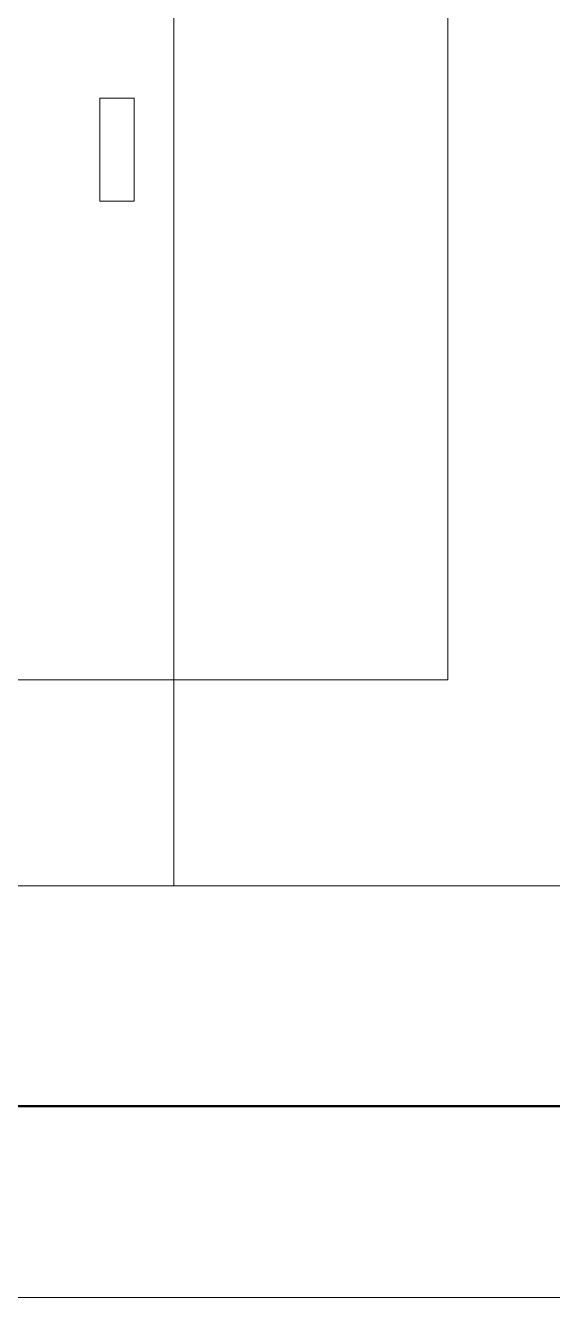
# Model space of a CAD drawing. Extents: x 4834 to 83801, y -13735 to 32221.
# Drawn here: x 13734.54 to 13748.94, y -12513.76 to -12479.03 of the extents above; entities that cross this region are included whole.
import ezdxf

# ---------------------------------------------------------------- set-up
doc = ezdxf.new("R2010")
doc.units = 0
doc.header["$LTSCALE"] = 8
doc.header["$MEASUREMENT"] = 0
doc.linetypes.add('Grid Line 1_2_', pattern=[0.875, 0.5, -0.125, 0.125, -0.125])
doc.layers.get('0').update_dxf_attribs({"lineweight": 9})
for name, color, linetype, lineweight in [('A-DIM-480', 52, 'Continuous', 18), ('A-FLOR-LEVL', 51, 'Continuous', 9), ('A-GENM', 13, 'Continuous', 9), ('A-WALL', 7, 'Continuous', 40), ('A-Wall-New', 1, 'Continuous', 50), ('DIM', 8, 'Continuous', 5), ('first_dwg', 8, 'Continuous', 9), ('Furniture', 132, 'Continuous', 5)]:
    doc.layers.add(name, color=color, linetype=linetype, lineweight=lineweight)

# ---------------------------------------------------------------- blocks, each defined once
blk = doc.blocks.new('first_dwg_A$C13B4006E-354696-Section 1')
at = {"layer": 'Furniture'}
for p, q in [((984.836, 0), (1044.836, 0)), ((984.836, 0), (1044.836, 0)), ((1044.836, 0), (984.836, 0)), ((1025.485, 0), (984.836, 0)), ((984.836, 0), (1044.836, 0)), ((1044.836, 0), (984.836, 0))]:
    blk.add_line(p, q, dxfattribs=at)
at = {"layer": 'Furniture', "flags": 128}
blk.add_lwpolyline([(984.836, 0), (1027.638, 0), (1017.674, 0), (1044.836, 0), (1027.638, 0)], dxfattribs=at)
blk = doc.blocks.new('first_dwg_A$C7F3F290D-354716-Section 1')
at = {"layer": 'Furniture'}
for p, q in [((1083.725, 0), (993.725, 0)), ((993.725, 0), (1083.725, 0)), ((1001.725, 0), (993.725, 0))]:
    blk.add_line(p, q, dxfattribs=at)
blk = doc.blocks.new('first_dwg-354694-Section 1')
at = {"layer": 'A-DIM-480', "color": 42, "lineweight": 13}
for p, q in [((531.034, 0), (1093.113, 0)), ((902.885, 0), (1087.526, 0))]:
    blk.add_line(p, q, dxfattribs=at)
at = {"layer": 'A-WALL', "color": 7, "lineweight": 50}
for p, q in [((840.167, 0), (1084.613, 0)), ((938.728, 0), (1005.688, 0))]:
    blk.add_line(p, q, dxfattribs=at)
at = {"layer": 'A-WALL', "color": 7, "lineweight": 50, "flags": 128}
blk.add_lwpolyline([(836.559, 0), (836.667, 0), (1084.613, 0)], dxfattribs=at)
at = {"layer": 'A-Wall-New'}
for p, q in [((534.034, 0), (1090.113, 0)), ((539.534, 0), (1084.613, 0))]:
    blk.add_line(p, q, dxfattribs=at)
at = {"layer": 'DIM', "color": 55, "lineweight": 13}
blk.add_line((1147.593, 0), (841.667, 0), dxfattribs=at)
for name in ['first_dwg_A$C13B4006E-354696-Section 1', 'first_dwg_A$C7F3F290D-354716-Section 1']:
    blk.add_blockref(name, (0, 0))
blk = doc.blocks.new('Stone_Fire_Place_10444_0001 - Stone_Fire_Place_10444_0001-361163-Section 1')
at = {"layer": 'A-GENM'}
for p, q in [((991.342, 12), (991.342, 42)), ((999.323, 42), (999.323, 12)), ((990.184, 28.953), (989.184, 28.953)), ((989.184, 28.953), (989.184, 25.953)), ((989.184, 28.953), (989.184, 25.953)), ((990.184, 28.953), (989.184, 28.953)), ((990.184, 25.953), (990.184, 28.953)), ((990.184, 25.953), (990.184, 28.953)), ((989.184, 25.953), (990.184, 25.953)), ((989.184, 25.953), (990.184, 25.953)), ((991.342, 12), (956.245, 12)), ((956.245, 12), (991.342, 12)), ((998.192, 12), (991.342, 12)), ((991.342, 12), (998.192, 12)), ((991.342, 6), (991.342, 12)), ((999.323, 12), (998.192, 12)), ((935.821, 6), (1013.821, 6)), ((1013.821, -6), (935.821, -6))]:
    blk.add_line(p, q, dxfattribs=at)

msp = doc.modelspace()

# ---------------------------------------------------------------- linework, layer by layer
at = {"layer": 'A-FLOR-LEVL', "linetype": 'Grid Line 1_2_'}
msp.add_line((12783.38619, -12508.53771), (14033.99315, -12508.53771), dxfattribs=at)

# ---------------------------------------------------------------- block references
at = {"layer": 'A-GENM', "xscale": 0.9367722338656584, "yscale": 0.9367722338656584, "zscale": 0.9367722338656584}
msp.add_blockref('Stone_Fire_Place_10444_0001 - Stone_Fire_Place_10444_0001-361163-Section 1', (12809.93487, -12508.14254), dxfattribs=at)
at = {"layer": 'first_dwg', "color": 52, "lineweight": 20}
msp.add_blockref('first_dwg-354694-Section 1', (12750.32625, -12508.53771), dxfattribs=at)

doc.saveas('drawing.dxf')
